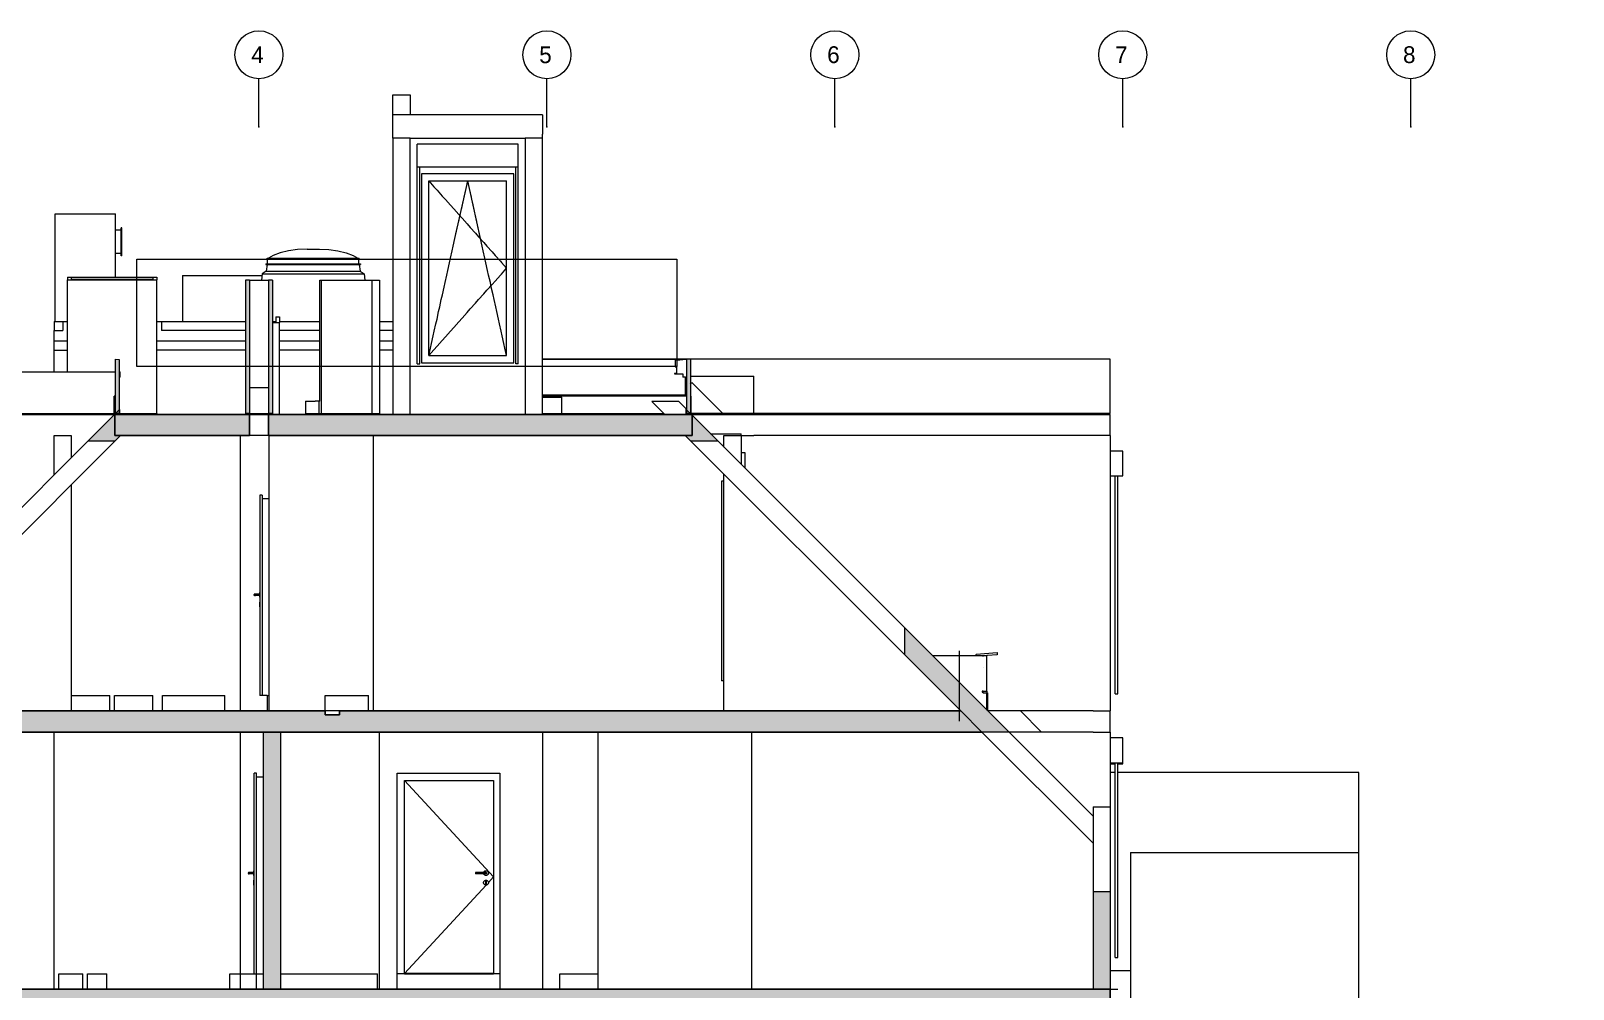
# Model space of a CAD drawing. Header units: metres. Extents: x -4.8 to 35.9, y -7 to 21.5.
# Drawn here: x 3.62 to 19.69, y 11.51 to 21.5 of the extents above; entities that cross this region are included whole.
import ezdxf

# ---------------------------------------------------------------- set-up
doc = ezdxf.new("R2010")
doc.units = ezdxf.units.M
doc.header["$MEASUREMENT"] = 0
doc.set_wipeout_variables(frame=1)
doc.linetypes.add('Raster', pattern=[0.004, 0.002, -0.001, 0, -0.001])
doc.linetypes.add('Wipeout_Contour', pattern=[1, 0, -1])
for name, color, linetype in [('E_Schnitt E RB_1_0', 7, 'Continuous'), ('E_Schnitt E RB_1_000 Achsraster', 7, 'Continuous'), ('E_Schnitt E RB_1_110 Wand Aussen', 7, 'Continuous'), ('E_Schnitt E RB_1_112 Wand Aussen - Schachtwände', 7, 'Continuous'), ('E_Schnitt E RB_1_120 Wand Innen tragend', 7, 'Continuous'), ('E_Schnitt E RB_1_140 Brüstung', 7, 'Continuous'), ('E_Schnitt E RB_1_150 Stütze', 7, 'Continuous'), ('E_Schnitt E RB_1_210 Decke', 7, 'Continuous'), ('E_Schnitt E RB_1_270 Deckendurchbruchsymbol', 7, 'Continuous'), ('E_Schnitt E RB_1_310 Dachkonstruktion massiv', 7, 'Continuous')]:
    doc.layers.add(name, color=color, linetype=linetype)
doc.styles.add('ERSTELLTER_STIL_1', font='')
doc.styles.get('ERSTELLTER_STIL_1').set_extended_font_data('Eurostile')

msp = doc.modelspace()

# ---------------------------------------------------------------- wipeouts: each hides what was drawn before it
at = {"color": 254, "linetype": 'Wipeout_Contour', "lineweight": 0, "ltscale": 109.05175}
msp.add_wipeout([(-4.774, -6.95), (35.888, -6.95), (35.888, 21.5), (-4.774, 21.5)], dxfattribs=at).dxf.layer = 'E_Schnitt E RB_1_0'

# ---------------------------------------------------------------- next in the draw order: hatches: boundary and pattern name
at = {"layer": 'E_Schnitt E RB_1_110 Wand Aussen', "linetype": 'Continuous', "lineweight": 0, "true_color": 0x000000}
msp.add_hatch(color=18, dxfattribs=at).paths.add_polyline_path([(14.69, 11.51), (14.87, 11.51), (14.87, 12.526), (14.69, 12.526)])
at = {"layer": 'E_Schnitt E RB_1_112 Wand Aussen - Schachtwände', "linetype": 'Continuous', "lineweight": 0, "true_color": 0x000000}
for points in [[(5.9, 17.51), (5.9, 18.9), (5.86, 18.9), (5.86, 17.51)], [(6.14, 17.51), (6.14, 18.9), (6.1, 18.9), (6.1, 17.51)]]:
    msp.add_hatch(color=18, dxfattribs=at).paths.add_polyline_path(points)
at = {"layer": 'E_Schnitt E RB_1_120 Wand Innen tragend', "linetype": 'Continuous', "lineweight": 0, "true_color": 0x000000}
msp.add_hatch(color=18, dxfattribs=at).paths.add_polyline_path([(6.045, 14.19), (6.045, 11.51), (6.225, 11.51), (6.225, 14.19)])
at = {"layer": 'E_Schnitt E RB_1_140 Brüstung', "linetype": 'Continuous', "lineweight": 0, "true_color": 0x000000}
for points in [[(4.543, 17.69), (4.543, 17.706), (4.543, 18.074), (4.503, 18.077), (4.503, 17.51), (4.543, 17.51)], [(10.495, 17.51), (10.495, 18.077), (10.455, 18.074), (10.455, 17.706), (10.455, 17.69), (10.455, 17.51)]]:
    msp.add_hatch(color=18, dxfattribs=at).paths.add_polyline_path(points)
at = {"layer": 'E_Schnitt E RB_1_210 Decke', "linetype": 'Continuous', "lineweight": 0, "true_color": 0x000000}
for points in [[(4.5, 17.28), (5.9, 17.28), (5.9, 17.5), (4.5, 17.5)], [(10.513, 17.5), (6.1, 17.5), (6.1, 17.28), (10.513, 17.28)], [(1.468, 14.19), (13.532, 14.19), (13.312, 14.41), (6.84, 14.41), (6.84, 14.37), (6.69, 14.37), (6.69, 14.41), (1.688, 14.41)], [(0.13, 11.51), (0.13, 11.31), (14.87, 11.31), (14.87, 11.51)]]:
    msp.add_hatch(color=18, dxfattribs=at).paths.add_polyline_path(points)
at = {"layer": 'E_Schnitt E RB_1_310 Dachkonstruktion massiv', "linetype": 'Continuous', "lineweight": 0, "true_color": 0x000000}
for points in [[(4.543, 17.51), (4.548, 17.51), (4.548, 17.553), (4.543, 17.548)], [(10.449, 17.556), (10.449, 17.51), (10.454, 17.51), (10.454, 17.551)], [(4.505, 17.51), (4.216, 17.221), (4.499, 17.221), (4.558, 17.28), (4.5, 17.28), (4.5, 17.5), (4.543, 17.5), (4.543, 17.51)], [(10.442, 17.28), (10.501, 17.221), (10.784, 17.221), (10.513, 17.492), (10.513, 17.28)], [(10.455, 17.51), (10.455, 17.5), (10.505, 17.5), (10.495, 17.51)], [(13.532, 14.19), (13.815, 14.19), (12.725, 15.28), (12.725, 14.997)]]:
    msp.add_hatch(color=18, dxfattribs=at).paths.add_polyline_path(points)

# ---------------------------------------------------------------- next in the draw order: linework, layer by layer
at = {"layer": 'E_Schnitt E RB_1_000 Achsraster', "color": 5, "linetype": 'Raster', "lineweight": 0, "ltscale": 1000}
for p, q in [((6, 20.5), (6, 21)), ((9, 20.5), (9, 21)), ((12, 20.5), (12, 21)), ((15, 20.5), (15, 21)), ((18, 20.5), (18, 21))]:
    msp.add_line(p, q, dxfattribs=at)
at = {"layer": 'E_Schnitt E RB_1_000 Achsraster', "color": 7, "linetype": 'Continuous', "lineweight": 13, "ltscale": 1000}
msp.add_line((13.295, 15.038), (13.295, 14.305), dxfattribs=at)
at = {"layer": 'E_Schnitt E RB_1_000 Achsraster', "color": 5, "linetype": 'Continuous', "lineweight": 0, "ltscale": 1000}
for centre in [(6, 21.25), (9, 21.25), (12, 21.25), (15, 21.25), (18, 21.25)]:
    msp.add_circle(centre, 0.25, dxfattribs=at)
at = {"layer": 'E_Schnitt E RB_1_000 Achsraster', "color": 5, "linetype": 'Raster', "lineweight": 0, "ltscale": 1000}
for p in [(6, 20.5), (6, 20.5), (9, 20.5), (9, 20.5), (12, 20.5), (12, 20.5), (15, 20.5), (15, 20.5), (18, 20.5), (18, 20.5)]:
    msp.add_point(p, dxfattribs=at)
at = {"layer": 'E_Schnitt E RB_1_110 Wand Aussen', "color": 7, "linetype": 'Continuous', "lineweight": 18, "ltscale": 1000}
for p, q in [((7.395, 20.626), (7.395, 20.834)), ((7.395, 20.834), (7.575, 20.834)), ((7.575, 20.834), (7.575, 20.626)), ((7.575, 20.38), (7.395, 20.38)), ((7.395, 20.38), (7.395, 17.5)), ((8.955, 20.38), (8.775, 20.38)), ((8.955, 17.5), (8.955, 20.38)), ((3.865, 18.17), (3.865, 18.27)), ((3.865, 18.27), (4.005, 18.27)), ((3.865, 17.944), (3.865, 18.17)), ((3.865, 18.17), (4.005, 18.17)), ((5.86, 18.17), (4.935, 18.17)), ((6.635, 18.17), (6.215, 18.17)), ((7.395, 18.17), (7.255, 18.17)), ((10.495, 17.9), (11.155, 17.9)), ((11.155, 17.51), (11.155, 17.9)), ((10.495, 17.817), (10.511, 17.834)), ((10.511, 17.834), (10.834, 17.51)), ((1.715, 17.5), (4.495, 17.5)), ((4.045, 17.51), (4.045, 17.5)), ((4.895, 17.5), (4.895, 17.5)), ((4.935, 17.51), (4.935, 17.5)), ((10.504, 17.51), (10.5, 17.51)), ((10.834, 17.51), (10.844, 17.5)), ((10.844, 17.5), (11.155, 17.5)), ((11.155, 17.5), (11.155, 17.51)), ((10.845, 17.28), (11.025, 17.28)), ((10.845, 17.16), (10.845, 17.28)), ((11.025, 17.28), (11.155, 17.28)), ((11.025, 17.28), (11.025, 16.98)), ((14.69, 17.28), (11.155, 17.28)), ((14.87, 17.28), (14.69, 17.28)), ((14.87, 17.28), (14.87, 14.41)), ((10.845, 14.41), (10.845, 16.877)), ((13.474, 15.002), (13.69, 15.02)), ((13.476, 14.988), (13.474, 15.002)), ((13.476, 14.987), (13.476, 14.988)), ((13.59, 14.988), (13.585, 14.987)), ((13.692, 14.996), (13.59, 14.988)), ((13.69, 15.02), (13.692, 14.996)), ((13.585, 14.6), (13.59, 14.6)), ((13.59, 14.6), (13.59, 14.42)), ((13.59, 14.42), (13.585, 14.42)), ((13.934, 14.41), (13.595, 14.41)), ((14.69, 14.41), (13.934, 14.41)), ((14.69, 14.41), (14.87, 14.41)), ((14.154, 14.19), (13.815, 14.19)), ((14.69, 14.19), (14.154, 14.19)), ((14.69, 14.19), (14.87, 14.19)), ((14.87, 14.19), (14.87, 13.41)), ((14.69, 13.41), (14.69, 12.526)), ((14.69, 13.41), (14.87, 13.41)), ((14.87, 13.41), (14.87, 12.526)), ((14.69, 12.526), (14.69, 11.51)), ((14.87, 12.526), (14.69, 12.526)), ((14.87, 12.526), (14.87, 11.51))]:
    msp.add_line(p, q, dxfattribs=at)
at = {"layer": 'E_Schnitt E RB_1_110 Wand Aussen', "color": 7, "linetype": 'Continuous', "lineweight": 13, "ltscale": 1000}
for p, q in [((7.575, 17.5), (7.575, 20.38)), ((7.575, 20.38), (8.775, 20.38)), ((7.65, 20.08), (7.65, 20.32)), ((7.655, 20.32), (7.65, 20.32)), ((8.695, 20.32), (7.655, 20.32)), ((8.7, 20.32), (8.695, 20.32)), ((8.7, 20.08), (8.7, 20.32)), ((8.775, 20.38), (8.775, 17.5)), ((7.655, 20.08), (7.65, 20.08)), ((7.65, 18.03), (7.65, 20.08)), ((8.695, 20.08), (7.655, 20.08)), ((7.675, 18.03), (7.675, 20.08)), ((7.695, 20.01), (7.695, 18.04)), ((8.655, 20.01), (7.695, 20.01)), ((7.77, 19.935), (7.823, 19.875)), ((7.77, 18.115), (7.77, 19.935)), ((7.77, 19.935), (8.58, 19.935)), ((8.158, 19.857), (8.175, 19.935)), ((8.192, 19.857), (8.175, 19.935)), ((8.58, 18.115), (8.58, 19.935)), ((8.655, 18.04), (8.655, 20.01)), ((8.675, 18.03), (8.675, 20.08)), ((8.7, 20.08), (8.695, 20.08)), ((8.7, 18.03), (8.7, 20.08)), ((7.823, 19.875), (7.856, 19.838)), ((7.856, 19.838), (7.91, 19.778)), ((7.91, 19.778), (7.943, 19.741)), ((8.042, 19.335), (8.158, 19.857)), ((8.137, 19.765), (8.154, 19.843)), ((8.308, 19.335), (8.192, 19.857)), ((8.213, 19.765), (8.196, 19.843)), ((7.943, 19.741), (7.996, 19.681)), ((7.996, 19.681), (8.029, 19.644)), ((8.029, 19.644), (8.082, 19.584)), ((8.109, 19.638), (8.126, 19.716)), ((8.241, 19.638), (8.224, 19.716)), ((8.052, 19.384), (8.07, 19.462)), ((8.081, 19.511), (8.098, 19.589)), ((8.082, 19.584), (8.116, 19.547)), ((8.116, 19.547), (8.169, 19.487)), ((8.169, 19.487), (8.202, 19.449)), ((8.202, 19.449), (8.255, 19.39)), ((8.269, 19.511), (8.252, 19.589)), ((8.298, 19.384), (8.28, 19.462)), ((8.024, 19.257), (8.042, 19.335)), ((8.255, 19.39), (8.289, 19.352)), ((8.289, 19.352), (8.342, 19.293)), ((8.326, 19.257), (8.308, 19.335)), ((8.342, 19.293), (8.375, 19.255)), ((7.985, 19.081), (7.996, 19.13)), ((7.996, 19.13), (8.013, 19.208)), ((8.013, 19.208), (8.024, 19.257)), ((8.337, 19.208), (8.326, 19.257)), ((8.354, 19.13), (8.337, 19.208)), ((8.365, 19.081), (8.354, 19.13)), ((8.375, 19.255), (8.428, 19.196)), ((8.428, 19.196), (8.461, 19.158)), ((8.461, 19.158), (8.515, 19.098)), ((7.957, 18.954), (7.968, 19.003)), ((7.968, 19.003), (7.985, 19.081)), ((8.382, 19.003), (8.365, 19.081)), ((8.393, 18.954), (8.382, 19.003)), ((8.515, 19.098), (8.527, 19.085)), ((8.515, 18.952), (8.527, 18.965)), ((8.527, 19.085), (8.58, 19.025)), ((8.527, 18.965), (8.58, 19.025)), ((7.911, 18.749), (7.929, 18.828)), ((7.929, 18.828), (7.939, 18.876)), ((7.939, 18.876), (7.957, 18.954)), ((8.375, 18.795), (8.428, 18.854)), ((8.411, 18.876), (8.393, 18.954)), ((8.421, 18.828), (8.411, 18.876)), ((8.439, 18.749), (8.421, 18.828)), ((8.428, 18.854), (8.461, 18.892)), ((8.461, 18.892), (8.515, 18.952)), ((7.883, 18.623), (7.9, 18.701)), ((7.9, 18.701), (7.911, 18.749)), ((8.202, 18.601), (8.255, 18.66)), ((8.255, 18.66), (8.289, 18.698)), ((8.289, 18.698), (8.342, 18.757)), ((8.342, 18.757), (8.375, 18.795)), ((8.45, 18.701), (8.439, 18.749)), ((8.467, 18.623), (8.45, 18.701)), ((7.844, 18.447), (7.855, 18.496)), ((7.855, 18.496), (7.872, 18.574)), ((7.872, 18.574), (7.883, 18.623)), ((8.082, 18.466), (8.116, 18.503)), ((8.116, 18.503), (8.169, 18.563)), ((8.169, 18.563), (8.202, 18.601)), ((8.478, 18.574), (8.467, 18.623)), ((8.495, 18.496), (8.478, 18.574)), ((8.506, 18.447), (8.495, 18.496)), ((7.798, 18.242), (7.816, 18.32)), ((7.816, 18.32), (7.826, 18.369)), ((7.826, 18.369), (7.844, 18.447)), ((7.943, 18.309), (7.996, 18.369)), ((7.996, 18.369), (8.029, 18.406)), ((8.029, 18.406), (8.082, 18.466)), ((8.524, 18.369), (8.506, 18.447)), ((8.534, 18.32), (8.524, 18.369)), ((8.552, 18.242), (8.534, 18.32)), ((7.77, 18.115), (7.787, 18.193)), ((7.77, 18.115), (7.823, 18.175)), ((7.787, 18.193), (7.798, 18.242)), ((7.823, 18.175), (7.856, 18.212)), ((7.856, 18.212), (7.91, 18.272)), ((7.91, 18.272), (7.943, 18.309)), ((8.563, 18.193), (8.552, 18.242)), ((8.58, 18.115), (8.563, 18.193)), ((7.65, 18.03), (7.675, 18.03)), ((7.695, 18.04), (8.175, 18.04)), ((7.77, 18.115), (8.58, 18.115)), ((8.175, 18.04), (8.655, 18.04)), ((8.7, 18.03), (8.675, 18.03)), ((11.065, 17.1), (11.025, 17.1)), ((11.065, 16.94), (11.065, 17.1)), ((15, 17.12), (14.87, 17.12)), ((15, 16.86), (15, 17.12)), ((10.845, 16.805), (10.82, 16.805)), ((10.82, 16.805), (10.82, 14.725)), ((14.87, 16.86), (14.875, 16.86)), ((14.875, 16.86), (14.922, 16.86)), ((14.922, 16.86), (14.948, 16.86)), ((14.922, 14.59), (14.922, 16.86)), ((14.948, 16.86), (14.995, 16.86)), ((14.948, 14.59), (14.948, 16.86)), ((14.995, 16.86), (15, 16.86)), ((10.845, 14.725), (10.82, 14.725)), ((14.922, 14.59), (14.948, 14.59)), ((15, 14.13), (14.87, 14.13)), ((15, 13.87), (15, 14.13)), ((14.87, 13.87), (14.875, 13.87)), ((14.87, 13.86), (14.875, 13.86)), ((14.875, 13.87), (14.922, 13.87)), ((14.875, 13.86), (14.922, 13.86)), ((14.922, 13.87), (14.948, 13.87)), ((14.922, 11.84), (14.922, 13.87)), ((14.948, 13.87), (14.995, 13.87)), ((14.948, 11.84), (14.948, 13.87)), ((14.948, 13.86), (14.995, 13.86)), ((14.995, 13.87), (15, 13.87)), ((14.995, 13.86), (15, 13.86)), ((15, 13.86), (15, 13.87)), ((14.922, 11.84), (14.948, 11.84))]:
    msp.add_line(p, q, dxfattribs=at)
at = {"layer": 'E_Schnitt E RB_1_110 Wand Aussen', "color": 7, "linetype": 'Continuous', "lineweight": 13, "ltscale": 1000, "flags": 128}
msp.add_lwpolyline([(4.727, 19.12), (10.355, 19.12), (10.355, 18), (4.727, 18)], close=True, dxfattribs=at)
at = {"layer": 'E_Schnitt E RB_1_112 Wand Aussen - Schachtwände', "color": 7, "linetype": 'Continuous', "lineweight": 18, "ltscale": 1000}
for p, q in [((3.875, 18.47), (3.875, 19.592)), ((3.875, 19.592), (3.915, 19.592)), ((3.915, 19.592), (4.045, 19.592)), ((4.045, 19.592), (4.215, 19.592)), ((4.215, 19.592), (4.505, 19.592)), ((4.505, 18.933), (4.505, 19.592)), ((6.085, 19.13), (7.045, 19.13)), ((6.085, 19.125), (6.085, 19.13)), ((6.085, 19.12), (6.085, 19.125)), ((6.148, 19.159), (6.099, 19.13)), ((6.222, 19.187), (6.148, 19.159)), ((6.308, 19.208), (6.222, 19.187)), ((6.403, 19.221), (6.308, 19.208)), ((6.501, 19.225), (6.403, 19.221)), ((6.501, 19.225), (6.629, 19.225)), ((6.629, 19.225), (6.727, 19.221)), ((6.727, 19.221), (6.822, 19.208)), ((6.822, 19.208), (6.908, 19.187)), ((6.908, 19.187), (6.982, 19.159)), ((6.982, 19.159), (7.031, 19.13)), ((7.045, 19.125), (7.045, 19.13)), ((7.045, 19.12), (7.045, 19.125)), ((6.085, 19.12), (7.045, 19.12)), ((6.09, 19.07), (6.09, 19.12)), ((7.04, 19.07), (7.04, 19.12)), ((4.005, 18.933), (4.005, 18.904)), ((4.005, 18.933), (4.045, 18.933)), ((4.005, 17.944), (4.005, 18.904)), ((4.005, 18.904), (4.045, 18.904)), ((4.045, 18.933), (4.935, 18.933)), ((4.045, 18.93), (4.045, 18.908)), ((4.045, 18.93), (4.895, 18.93)), ((4.045, 18.908), (4.895, 18.908)), ((4.045, 18.904), (4.935, 18.904)), ((4.895, 18.93), (4.895, 18.908)), ((4.935, 18.933), (4.935, 18.93)), ((4.935, 18.93), (4.935, 18.908)), ((4.935, 18.908), (4.935, 18.904)), ((4.935, 17.51), (4.935, 18.904)), ((5.205, 18.95), (5.205, 18.47)), ((5.205, 18.95), (6.032, 18.95)), ((5.9, 18.9), (6.1, 18.9)), ((6.635, 17.64), (6.635, 18.9)), ((6.635, 18.9), (6.65, 18.9)), ((6.65, 17.51), (6.65, 18.9)), ((6.65, 18.9), (6.69, 18.9)), ((6.69, 18.9), (7.18, 18.9)), ((7.18, 17.51), (7.18, 18.9)), ((7.18, 18.9), (7.255, 18.9)), ((7.255, 18.9), (7.255, 17.51)), ((6.175, 18.52), (6.175, 18.461)), ((6.175, 18.52), (6.215, 18.52)), ((6.215, 18.52), (6.215, 18.461)), ((6.14, 18.461), (6.175, 18.461)), ((6.14, 18.458), (6.215, 18.458)), ((6.215, 18.461), (6.215, 18.458)), ((6.215, 17.5), (6.215, 18.458)), ((6.485, 17.64), (6.485, 17.51)), ((6.485, 17.64), (6.585, 17.64)), ((6.625, 17.64), (6.585, 17.64)), ((6.625, 17.64), (6.625, 17.51)), ((6.635, 17.64), (6.625, 17.64)), ((4.493, 17.51), (4.503, 17.51)), ((4.543, 17.51), (4.935, 17.51)), ((5.885, 17.51), (5.885, 17.5)), ((5.9, 17.51), (6.1, 17.51)), ((6.485, 17.51), (6.625, 17.51)), ((6.625, 17.51), (6.65, 17.51)), ((6.65, 17.51), (6.69, 17.51)), ((6.69, 17.51), (7.18, 17.51)), ((7.18, 17.51), (7.255, 17.51))]:
    msp.add_line(p, q, dxfattribs=at)
at = {"layer": 'E_Schnitt E RB_1_112 Wand Aussen - Schachtwände', "color": 7, "linetype": 'Continuous', "lineweight": 13, "ltscale": 1000}
for p, q in [((6.033, 18.966), (6.028, 18.9)), ((6.075, 18.995), (6.033, 18.966)), ((6.033, 18.966), (7.097, 18.966)), ((6.072, 19.07), (7.058, 19.07)), ((6.072, 19.07), (6.072, 19.065)), ((6.072, 19.065), (7.058, 19.065)), ((6.086, 19.065), (6.075, 18.995)), ((6.075, 18.995), (7.055, 18.995)), ((7.044, 19.065), (7.055, 18.995)), ((7.055, 18.995), (7.097, 18.966)), ((7.058, 19.07), (7.058, 19.065)), ((7.097, 18.966), (7.102, 18.9)), ((5.86, 18.9), (5.86, 17.51)), ((5.9, 18.9), (5.86, 18.9)), ((5.9, 18.9), (5.9, 17.51)), ((6.1, 18.9), (6.1, 17.51)), ((6.14, 18.9), (6.1, 18.9)), ((6.14, 18.9), (6.14, 17.51)), ((5.9, 17.51), (5.86, 17.51)), ((6.14, 17.51), (6.1, 17.51))]:
    msp.add_line(p, q, dxfattribs=at)
at = {"layer": 'E_Schnitt E RB_1_120 Wand Innen tragend', "color": 7, "linetype": 'Continuous', "lineweight": 18, "ltscale": 1000}
for p, q in [((3.865, 17.5), (3.865, 17.51)), ((4.065, 17.5), (4.065, 17.51)), ((4.245, 17.51), (4.245, 17.5)), ((3.865, 17.28), (4.045, 17.28)), ((3.865, 16.87), (3.865, 17.28)), ((4.045, 17.28), (4.045, 17.05)), ((5.805, 17.28), (5.805, 14.41)), ((6.105, 14.41), (6.105, 17.28)), ((7.195, 14.41), (7.195, 17.28)), ((4.045, 16.767), (4.045, 14.41)), ((3.865, 11.51), (3.865, 14.19)), ((5.805, 14.19), (5.805, 11.51)), ((6.045, 14.19), (6.045, 11.51)), ((6.225, 14.19), (6.225, 11.51)), ((7.255, 11.51), (7.255, 14.19)), ((8.955, 14.19), (8.955, 11.51))]:
    msp.add_line(p, q, dxfattribs=at)
at = {"layer": 'E_Schnitt E RB_1_120 Wand Innen tragend', "color": 7, "linetype": 'Continuous', "lineweight": 13, "ltscale": 1000}
for p, q in [((6.01, 16.66), (6.01, 14.57)), ((6.035, 16.66), (6.01, 16.66)), ((6.035, 16.66), (6.035, 14.57)), ((6.075, 16.62), (6.035, 16.62)), ((6.105, 16.62), (6.075, 16.62)), ((5.949, 15.623), (5.948, 15.622)), ((5.948, 15.622), (5.948, 15.621)), ((5.948, 15.621), (5.948, 15.62)), ((5.948, 15.62), (5.948, 15.619)), ((5.948, 15.619), (5.948, 15.618)), ((5.948, 15.618), (5.949, 15.616)), ((5.95, 15.624), (5.949, 15.623)), ((5.949, 15.616), (5.95, 15.616)), ((5.951, 15.625), (5.95, 15.624)), ((5.95, 15.616), (5.951, 15.615)), ((5.953, 15.627), (5.951, 15.626)), ((5.951, 15.626), (5.951, 15.625)), ((5.952, 15.622), (5.951, 15.621)), ((5.951, 15.621), (5.951, 15.62)), ((5.951, 15.62), (5.951, 15.619)), ((5.951, 15.619), (5.952, 15.618)), ((5.951, 15.615), (5.951, 15.614)), ((5.951, 15.614), (5.953, 15.613)), ((5.953, 15.624), (5.952, 15.623)), ((5.952, 15.623), (5.952, 15.622)), ((5.952, 15.618), (5.952, 15.616)), ((5.952, 15.616), (5.953, 15.616)), ((5.954, 15.627), (5.953, 15.627)), ((5.954, 15.625), (5.953, 15.624)), ((5.953, 15.616), (5.954, 15.615)), ((5.953, 15.613), (5.954, 15.613)), ((5.955, 15.627), (5.954, 15.627)), ((5.954, 15.626), (5.954, 15.625)), ((5.954, 15.615), (5.954, 15.614)), ((5.954, 15.613), (5.955, 15.613)), ((5.958, 15.627), (5.955, 15.627)), ((5.958, 15.613), (5.955, 15.613)), ((5.964, 15.627), (5.958, 15.627)), ((5.964, 15.613), (5.958, 15.613)), ((5.962, 15.624), (5.961, 15.623)), ((5.961, 15.623), (5.961, 15.622)), ((5.961, 15.622), (5.961, 15.621)), ((5.961, 15.621), (5.961, 15.62)), ((5.961, 15.62), (5.961, 15.619)), ((5.961, 15.619), (5.961, 15.618)), ((5.961, 15.618), (5.961, 15.616)), ((5.961, 15.616), (5.962, 15.616)), ((5.963, 15.626), (5.962, 15.625)), ((5.962, 15.625), (5.962, 15.624)), ((5.962, 15.616), (5.962, 15.615)), ((5.962, 15.615), (5.963, 15.614)), ((5.974, 15.627), (5.964, 15.627)), ((5.974, 15.613), (5.964, 15.613)), ((6.005, 15.627), (5.974, 15.627)), ((6.005, 15.613), (5.974, 15.613)), ((6.005, 15.645), (6.005, 15.645)), ((6.005, 15.645), (6.005, 15.643)), ((6.01, 15.645), (6.005, 15.645)), ((6.005, 15.643), (6.005, 15.642)), ((6.005, 15.642), (6.005, 15.639)), ((6.005, 15.639), (6.005, 15.636)), ((6.005, 15.636), (6.005, 15.633)), ((6.005, 15.633), (6.005, 15.629)), ((6.005, 15.629), (6.005, 15.624)), ((6.005, 15.624), (6.005, 15.62)), ((6.005, 15.62), (6.005, 15.616)), ((6.005, 15.616), (6.005, 15.611)), ((6.005, 15.611), (6.005, 15.608)), ((6.005, 15.608), (6.005, 15.604)), ((6.005, 15.604), (6.005, 15.601)), ((6.005, 15.601), (6.005, 15.598)), ((6.005, 15.598), (6.005, 15.597)), ((6.005, 15.597), (6.005, 15.595)), ((6.005, 15.595), (6.005, 15.595)), ((6.01, 15.595), (6.005, 15.595)), ((6.005, 15.545), (6.005, 15.545)), ((6.005, 15.545), (6.005, 15.543)), ((6.005, 15.543), (6.005, 15.542)), ((6.005, 15.542), (6.005, 15.539)), ((6.005, 15.539), (6.005, 15.536)), ((6.005, 15.536), (6.005, 15.533)), ((6.005, 15.533), (6.005, 15.529)), ((6.005, 15.529), (6.005, 15.524)), ((6.005, 15.524), (6.005, 15.52)), ((6.005, 15.52), (6.005, 15.516)), ((6.005, 15.516), (6.005, 15.511)), ((6.005, 15.511), (6.005, 15.507)), ((6.005, 15.507), (6.005, 15.504)), ((6.005, 15.504), (6.005, 15.501)), ((6.005, 15.501), (6.005, 15.498)), ((6.005, 15.498), (6.005, 15.497)), ((6.005, 15.497), (6.005, 15.495)), ((6.005, 15.495), (6.005, 15.495)), ((6.035, 14.57), (6.01, 14.57)), ((6.075, 14.57), (6.035, 14.57)), ((6.085, 14.57), (6.075, 14.57)), ((6.085, 14.57), (6.105, 14.57)), ((6.085, 14.57), (6.085, 14.41)), ((5.95, 11.67), (5.95, 13.76)), ((5.975, 13.76), (5.95, 13.76)), ((5.975, 11.67), (5.975, 13.76)), ((6.015, 13.72), (5.975, 13.72)), ((6.045, 13.72), (6.015, 13.72)), ((7.44, 11.67), (7.44, 13.76)), ((7.44, 13.76), (8.51, 13.76)), ((7.515, 11.675), (7.515, 13.685)), ((7.515, 13.685), (8.445, 13.685)), ((7.515, 13.685), (8.445, 12.68)), ((8.445, 13.685), (8.445, 11.675)), ((8.51, 13.76), (8.51, 11.67)), ((5.889, 12.723), (5.888, 12.722)), ((5.888, 12.722), (5.888, 12.721)), ((5.888, 12.721), (5.888, 12.72)), ((5.888, 12.72), (5.888, 12.719)), ((5.888, 12.719), (5.888, 12.718)), ((5.888, 12.718), (5.889, 12.717)), ((5.89, 12.724), (5.889, 12.723)), ((5.889, 12.717), (5.89, 12.716)), ((5.891, 12.725), (5.89, 12.724)), ((5.89, 12.716), (5.891, 12.715)), ((5.892, 12.726), (5.891, 12.725)), ((5.891, 12.715), (5.892, 12.714)), ((5.893, 12.727), (5.892, 12.726)), ((5.892, 12.714), (5.893, 12.713)), ((5.894, 12.727), (5.893, 12.727)), ((5.893, 12.713), (5.894, 12.713)), ((5.895, 12.727), (5.894, 12.727)), ((5.894, 12.713), (5.895, 12.713)), ((5.896, 12.727), (5.895, 12.727)), ((5.898, 12.727), (5.895, 12.727)), ((5.895, 12.713), (5.896, 12.713)), ((5.898, 12.713), (5.895, 12.713)), ((5.897, 12.727), (5.896, 12.727)), ((5.896, 12.713), (5.897, 12.713)), ((5.899, 12.726), (5.897, 12.727)), ((5.897, 12.713), (5.899, 12.714)), ((5.905, 12.727), (5.898, 12.727)), ((5.905, 12.713), (5.898, 12.713)), ((5.9, 12.725), (5.899, 12.726)), ((5.899, 12.714), (5.9, 12.715)), ((5.9, 12.724), (5.9, 12.725)), ((5.901, 12.723), (5.9, 12.724)), ((5.9, 12.716), (5.901, 12.717)), ((5.9, 12.715), (5.9, 12.716)), ((5.902, 12.725), (5.901, 12.726)), ((5.902, 12.722), (5.901, 12.723)), ((5.901, 12.717), (5.902, 12.718)), ((5.901, 12.714), (5.902, 12.715)), ((5.902, 12.724), (5.902, 12.725)), ((5.903, 12.723), (5.902, 12.724)), ((5.902, 12.721), (5.902, 12.722)), ((5.902, 12.72), (5.902, 12.721)), ((5.902, 12.719), (5.902, 12.72)), ((5.902, 12.718), (5.902, 12.719)), ((5.902, 12.716), (5.903, 12.717)), ((5.902, 12.715), (5.902, 12.716)), ((5.903, 12.722), (5.903, 12.723)), ((5.904, 12.721), (5.903, 12.722)), ((5.903, 12.718), (5.904, 12.719)), ((5.903, 12.717), (5.903, 12.718)), ((5.904, 12.72), (5.904, 12.721)), ((5.904, 12.719), (5.904, 12.72)), ((5.914, 12.727), (5.905, 12.727)), ((5.914, 12.713), (5.905, 12.713)), ((5.907, 12.725), (5.906, 12.726)), ((5.906, 12.714), (5.907, 12.715)), ((5.907, 12.724), (5.907, 12.725)), ((5.908, 12.723), (5.907, 12.724)), ((5.907, 12.716), (5.908, 12.717)), ((5.907, 12.715), (5.907, 12.716)), ((5.908, 12.722), (5.908, 12.723)), ((5.908, 12.721), (5.908, 12.722)), ((5.908, 12.72), (5.908, 12.721)), ((5.908, 12.719), (5.908, 12.72)), ((5.908, 12.718), (5.908, 12.719)), ((5.908, 12.717), (5.908, 12.718)), ((5.945, 12.727), (5.914, 12.727)), ((5.945, 12.713), (5.914, 12.713)), ((5.945, 12.743), (5.945, 12.745)), ((5.945, 12.745), (5.945, 12.745)), ((5.95, 12.745), (5.945, 12.745)), ((5.945, 12.742), (5.945, 12.743)), ((5.945, 12.739), (5.945, 12.742)), ((5.945, 12.736), (5.945, 12.739)), ((5.945, 12.733), (5.945, 12.736)), ((5.945, 12.729), (5.945, 12.733)), ((5.945, 12.724), (5.945, 12.729)), ((5.945, 12.72), (5.945, 12.724)), ((5.945, 12.716), (5.945, 12.72)), ((5.945, 12.711), (5.945, 12.716)), ((5.945, 12.707), (5.945, 12.711)), ((5.945, 12.704), (5.945, 12.707)), ((5.945, 12.701), (5.945, 12.704)), ((5.945, 12.698), (5.945, 12.701)), ((5.945, 12.697), (5.945, 12.698)), ((5.945, 12.695), (5.945, 12.697)), ((5.945, 12.695), (5.945, 12.695)), ((5.95, 12.695), (5.945, 12.695)), ((8.255, 12.727), (8.255, 12.727)), ((8.255, 12.727), (8.255, 12.727)), ((8.255, 12.727), (8.255, 12.726)), ((8.346, 12.727), (8.255, 12.727)), ((8.255, 12.726), (8.255, 12.725)), ((8.255, 12.725), (8.255, 12.724)), ((8.255, 12.724), (8.255, 12.723)), ((8.255, 12.723), (8.255, 12.722)), ((8.255, 12.722), (8.255, 12.721)), ((8.255, 12.721), (8.255, 12.72)), ((8.255, 12.72), (8.255, 12.719)), ((8.255, 12.719), (8.255, 12.718)), ((8.255, 12.718), (8.255, 12.717)), ((8.255, 12.717), (8.255, 12.716)), ((8.255, 12.716), (8.255, 12.715)), ((8.255, 12.715), (8.255, 12.714)), ((8.255, 12.714), (8.255, 12.713)), ((8.255, 12.713), (8.255, 12.713)), ((8.255, 12.713), (8.255, 12.713)), ((8.346, 12.713), (8.255, 12.713)), ((8.341, 12.727), (8.342, 12.729)), ((8.342, 12.711), (8.341, 12.713)), ((8.342, 12.729), (8.343, 12.733)), ((8.343, 12.707), (8.342, 12.711)), ((8.343, 12.733), (8.346, 12.736)), ((8.346, 12.704), (8.343, 12.707)), ((8.346, 12.736), (8.349, 12.739)), ((8.356, 12.727), (8.346, 12.727)), ((8.356, 12.713), (8.346, 12.713)), ((8.349, 12.701), (8.346, 12.704)), ((8.349, 12.739), (8.353, 12.742)), ((8.353, 12.698), (8.349, 12.701)), ((8.353, 12.742), (8.356, 12.743)), ((8.356, 12.697), (8.353, 12.698)), ((8.356, 12.743), (8.361, 12.745)), ((8.362, 12.727), (8.356, 12.727)), ((8.362, 12.713), (8.356, 12.713)), ((8.361, 12.695), (8.356, 12.697)), ((8.357, 12.726), (8.358, 12.725)), ((8.358, 12.715), (8.357, 12.714)), ((8.358, 12.725), (8.358, 12.724)), ((8.358, 12.724), (8.359, 12.723)), ((8.359, 12.717), (8.358, 12.716)), ((8.358, 12.716), (8.358, 12.715)), ((8.359, 12.723), (8.359, 12.722)), ((8.359, 12.722), (8.359, 12.721)), ((8.359, 12.721), (8.359, 12.72)), ((8.359, 12.72), (8.359, 12.719)), ((8.359, 12.719), (8.359, 12.718)), ((8.359, 12.718), (8.359, 12.717)), ((8.361, 12.745), (8.365, 12.745)), ((8.365, 12.695), (8.361, 12.695)), ((8.365, 12.727), (8.362, 12.727)), ((8.365, 12.713), (8.362, 12.713)), ((8.365, 12.745), (8.369, 12.745)), ((8.365, 12.727), (8.366, 12.727)), ((8.366, 12.713), (8.365, 12.713)), ((8.369, 12.695), (8.365, 12.695)), ((8.366, 12.727), (8.367, 12.727)), ((8.366, 12.726), (8.366, 12.725)), ((8.366, 12.725), (8.367, 12.724)), ((8.367, 12.716), (8.366, 12.715)), ((8.366, 12.715), (8.366, 12.714)), ((8.367, 12.713), (8.366, 12.713)), ((8.367, 12.727), (8.369, 12.726)), ((8.367, 12.724), (8.368, 12.723)), ((8.368, 12.717), (8.367, 12.716)), ((8.369, 12.714), (8.367, 12.713)), ((8.368, 12.723), (8.368, 12.722)), ((8.368, 12.722), (8.369, 12.721)), ((8.369, 12.719), (8.368, 12.718)), ((8.368, 12.718), (8.368, 12.717)), ((8.369, 12.745), (8.374, 12.743)), ((8.369, 12.726), (8.369, 12.725)), ((8.369, 12.725), (8.37, 12.724)), ((8.369, 12.721), (8.369, 12.72)), ((8.369, 12.72), (8.369, 12.719)), ((8.37, 12.716), (8.369, 12.715)), ((8.369, 12.715), (8.369, 12.714)), ((8.374, 12.697), (8.369, 12.695)), ((8.37, 12.724), (8.371, 12.723)), ((8.371, 12.717), (8.37, 12.716)), ((8.371, 12.723), (8.372, 12.722)), ((8.372, 12.718), (8.371, 12.717)), ((8.372, 12.722), (8.372, 12.721)), ((8.372, 12.721), (8.372, 12.72)), ((8.372, 12.72), (8.372, 12.719)), ((8.372, 12.719), (8.372, 12.718)), ((8.374, 12.743), (8.378, 12.742)), ((8.378, 12.698), (8.374, 12.697)), ((8.378, 12.742), (8.381, 12.739)), ((8.381, 12.701), (8.378, 12.698)), ((8.381, 12.739), (8.384, 12.736)), ((8.384, 12.704), (8.381, 12.701)), ((8.384, 12.736), (8.387, 12.733)), ((8.387, 12.707), (8.384, 12.704)), ((8.387, 12.733), (8.388, 12.729)), ((8.388, 12.711), (8.387, 12.707)), ((8.388, 12.729), (8.39, 12.724)), ((8.39, 12.716), (8.388, 12.711)), ((8.39, 12.724), (8.39, 12.72)), ((8.39, 12.72), (8.39, 12.716)), ((5.945, 12.643), (5.945, 12.645)), ((5.945, 12.645), (5.945, 12.645)), ((5.945, 12.642), (5.945, 12.643)), ((5.945, 12.639), (5.945, 12.642)), ((5.945, 12.636), (5.945, 12.639)), ((5.945, 12.632), (5.945, 12.636)), ((5.945, 12.629), (5.945, 12.632)), ((5.945, 12.624), (5.945, 12.629)), ((5.945, 12.62), (5.945, 12.624)), ((5.945, 12.616), (5.945, 12.62)), ((5.945, 12.611), (5.945, 12.616)), ((5.945, 12.607), (5.945, 12.611)), ((5.945, 12.604), (5.945, 12.607)), ((5.945, 12.601), (5.945, 12.604)), ((5.945, 12.598), (5.945, 12.601)), ((5.945, 12.597), (5.945, 12.598)), ((5.945, 12.595), (5.945, 12.597)), ((5.945, 12.595), (5.945, 12.595)), ((7.515, 11.675), (8.366, 12.595)), ((8.34, 12.624), (8.342, 12.629)), ((8.34, 12.62), (8.34, 12.624)), ((8.34, 12.616), (8.34, 12.62)), ((8.342, 12.611), (8.34, 12.616)), ((8.342, 12.629), (8.343, 12.632)), ((8.343, 12.607), (8.342, 12.611)), ((8.343, 12.632), (8.346, 12.636)), ((8.346, 12.604), (8.343, 12.607)), ((8.346, 12.636), (8.349, 12.639)), ((8.349, 12.601), (8.346, 12.604)), ((8.349, 12.639), (8.353, 12.642)), ((8.353, 12.598), (8.349, 12.601)), ((8.353, 12.642), (8.356, 12.643)), ((8.356, 12.597), (8.353, 12.598)), ((8.356, 12.643), (8.361, 12.645)), ((8.361, 12.595), (8.356, 12.597)), ((8.371, 12.633), (8.359, 12.633)), ((8.359, 12.633), (8.359, 12.607)), ((8.359, 12.607), (8.371, 12.607)), ((8.361, 12.645), (8.365, 12.645)), ((8.365, 12.595), (8.361, 12.595)), ((8.365, 12.645), (8.369, 12.645)), ((8.369, 12.595), (8.365, 12.595)), ((8.369, 12.645), (8.374, 12.643)), ((8.374, 12.597), (8.369, 12.595)), ((8.371, 12.607), (8.371, 12.633)), ((8.374, 12.643), (8.378, 12.642)), ((8.378, 12.598), (8.374, 12.597)), ((8.378, 12.642), (8.381, 12.639)), ((8.381, 12.601), (8.378, 12.598)), ((8.381, 12.639), (8.384, 12.636)), ((8.384, 12.604), (8.381, 12.601)), ((8.384, 12.636), (8.387, 12.632)), ((8.387, 12.607), (8.384, 12.604)), ((8.387, 12.632), (8.388, 12.629)), ((8.388, 12.611), (8.387, 12.607)), ((8.388, 12.629), (8.39, 12.624)), ((8.39, 12.616), (8.388, 12.611)), ((8.39, 12.621), (8.445, 12.68)), ((8.39, 12.624), (8.39, 12.62)), ((8.39, 12.62), (8.39, 12.616)), ((5.975, 11.51), (5.975, 11.67)), ((7.44, 11.51), (7.44, 11.67)), ((7.48, 11.67), (7.44, 11.67)), ((7.515, 11.67), (7.48, 11.67)), ((8.445, 11.675), (7.515, 11.675)), ((7.515, 11.675), (7.515, 11.67)), ((7.515, 11.67), (8.445, 11.67)), ((7.53, 11.675), (7.53, 11.67)), ((8.43, 11.67), (8.43, 11.675)), ((8.445, 11.67), (8.445, 11.675)), ((8.47, 11.67), (8.445, 11.67)), ((8.51, 11.67), (8.47, 11.67)), ((8.51, 11.67), (8.51, 11.51))]:
    msp.add_line(p, q, dxfattribs=at)
at = {"layer": 'E_Schnitt E RB_1_140 Brüstung', "color": 7, "linetype": 'Continuous', "lineweight": 13, "ltscale": 1000}
for p, q in [((4.503, 18.077), (4.543, 18.074)), ((10.495, 18.077), (10.455, 18.074)), ((4.543, 17.69), (4.543, 17.548)), ((10.455, 17.69), (10.455, 17.55)), ((4.543, 17.51), (4.503, 17.51)), ((10.495, 17.51), (10.455, 17.51))]:
    msp.add_line(p, q, dxfattribs=at)
at = {"layer": 'E_Schnitt E RB_1_140 Brüstung', "color": 7, "linetype": 'Continuous', "lineweight": 18, "ltscale": 1000}
for p, q in [((10.495, 18.077), (8.955, 18.077)), ((10.455, 18.074), (8.955, 18.074)), ((10.342, 18.068), (10.336, 18.068)), ((10.336, 18.068), (10.336, 17.997)), ((10.345, 18.068), (10.342, 18.068)), ((10.351, 18.068), (10.345, 18.068)), ((10.375, 18.068), (10.351, 18.068)), ((10.379, 18.068), (10.375, 18.068)), ((10.386, 18.068), (10.379, 18.068)), ((10.415, 18.07), (10.386, 18.068)), ((10.445, 18.073), (10.415, 18.07)), ((10.455, 18.074), (10.445, 18.073)), ((14.87, 18.077), (10.495, 18.077)), ((14.87, 18.074), (14.87, 18.077)), ((14.87, 18.073), (14.87, 18.074)), ((14.87, 18.07), (14.87, 18.073)), ((14.87, 18.068), (14.87, 18.07)), ((14.87, 18.036), (14.87, 18.068)), ((14.87, 18.034), (14.87, 18.036)), ((14.87, 17.705), (14.87, 18.034)), ((1.663, 17.944), (4.503, 17.944)), ((4.543, 17.944), (4.553, 17.944)), ((4.553, 17.89), (4.543, 17.89)), ((4.553, 17.94), (4.553, 17.944)), ((4.553, 17.937), (4.553, 17.94)), ((4.553, 17.94), (4.553, 17.94)), ((4.553, 17.936), (4.553, 17.937)), ((4.553, 17.935), (4.553, 17.936)), ((4.553, 17.928), (4.553, 17.935)), ((4.553, 17.923), (4.553, 17.928)), ((4.553, 17.913), (4.553, 17.923)), ((4.553, 17.908), (4.553, 17.913)), ((4.553, 17.905), (4.553, 17.908)), ((4.553, 17.89), (4.553, 17.905)), ((10.333, 17.928), (10.328, 17.928)), ((10.328, 17.928), (10.328, 17.923)), ((10.328, 17.923), (10.415, 17.923)), ((10.355, 17.928), (10.333, 17.928)), ((10.336, 17.997), (10.342, 17.997)), ((10.345, 17.997), (10.342, 17.997)), ((10.351, 17.997), (10.345, 17.997)), ((10.351, 17.997), (10.355, 17.997)), ((10.355, 17.965), (10.355, 17.997)), ((10.355, 17.955), (10.355, 17.965)), ((10.355, 17.955), (10.355, 17.955)), ((10.355, 17.95), (10.355, 17.955)), ((10.355, 17.936), (10.355, 17.95)), ((10.355, 17.928), (10.355, 17.936)), ((10.415, 17.923), (10.415, 17.89)), ((10.445, 17.89), (10.415, 17.89)), ((10.445, 17.89), (10.455, 17.89)), ((10.445, 17.705), (10.445, 17.89)), ((4.493, 17.51), (4.493, 17.69)), ((4.498, 17.69), (4.493, 17.69)), ((4.503, 17.69), (4.498, 17.69)), ((8.955, 17.705), (10.445, 17.705)), ((10.455, 17.69), (8.955, 17.69)), ((10.445, 17.705), (10.455, 17.705)), ((10.495, 17.69), (10.5, 17.69)), ((10.504, 17.69), (10.5, 17.69)), ((10.504, 17.51), (10.504, 17.69)), ((14.87, 17.69), (14.87, 17.705)), ((14.87, 17.51), (14.87, 17.69)), ((1.715, 17.51), (4.493, 17.51)), ((8.955, 17.51), (10.217, 17.51)), ((10.834, 17.51), (10.504, 17.51)), ((11.155, 17.51), (10.834, 17.51)), ((14.87, 17.51), (11.155, 17.51)), ((13.018, 14.987), (13.585, 14.987)), ((13.545, 14.983), (13.545, 14.984)), ((13.545, 14.98), (13.545, 14.983)), ((13.545, 14.978), (13.545, 14.98)), ((13.585, 14.984), (13.585, 14.987)), ((13.585, 14.983), (13.585, 14.984)), ((13.585, 14.98), (13.585, 14.983)), ((13.585, 14.978), (13.585, 14.98)), ((13.585, 14.946), (13.585, 14.978)), ((13.585, 14.924), (13.585, 14.946)), ((13.545, 14.865), (13.545, 14.865)), ((13.585, 14.907), (13.585, 14.924)), ((13.585, 14.875), (13.585, 14.907)), ((13.585, 14.865), (13.585, 14.875)), ((13.585, 14.865), (13.585, 14.865)), ((13.585, 14.86), (13.585, 14.865)), ((13.585, 14.846), (13.585, 14.86)), ((13.585, 14.838), (13.585, 14.846)), ((13.585, 14.833), (13.585, 14.838)), ((13.585, 14.823), (13.585, 14.833)), ((13.585, 14.8), (13.585, 14.823)), ((13.585, 14.616), (13.585, 14.8)), ((13.545, 14.6), (13.535, 14.615)), ((13.545, 14.615), (13.535, 14.615)), ((13.545, 14.615), (13.545, 14.616)), ((13.545, 14.6), (13.545, 14.615)), ((13.545, 14.615), (13.585, 14.615)), ((13.545, 14.6), (13.585, 14.6)), ((13.545, 14.6), (13.585, 14.6)), ((13.585, 14.615), (13.585, 14.616)), ((13.585, 14.615), (13.585, 14.6)), ((13.585, 14.42), (13.585, 14.6)), ((14.922, 13.77), (14.87, 13.77)), ((17.46, 13.77), (14.948, 13.77)), ((17.46, 12.936), (17.46, 13.77)), ((15.08, 12.936), (17.46, 12.936)), ((15.08, 12.936), (15.08, 11.31)), ((17.46, 11.31), (17.46, 12.936)), ((15.08, 11.7), (14.87, 11.7))]:
    msp.add_line(p, q, dxfattribs=at)
at = {"layer": 'E_Schnitt E RB_1_140 Brüstung', "color": 7, "linetype": 'Continuous', "lineweight": 13, "ltscale": 1000, "flags": 128}
for points in [[(4.503, 18.077), (4.503, 17.69), (4.503, 17.51)], [(4.543, 18.074), (4.543, 17.965), (4.543, 17.913), (4.543, 17.89), (4.543, 17.705), (4.543, 17.69)], [(10.455, 18.074), (10.455, 17.965), (10.455, 17.913), (10.455, 17.89), (10.455, 17.705), (10.455, 17.69)], [(10.495, 18.077), (10.495, 17.69), (10.495, 17.51)]]:
    msp.add_lwpolyline(points, dxfattribs=at)
at = {"layer": 'E_Schnitt E RB_1_150 Stütze', "color": 7, "linetype": 'Continuous', "lineweight": 13, "ltscale": 1000}
for p, q in [((9.535, 11.67), (9.535, 14.19)), ((11.135, 11.51), (11.135, 14.19))]:
    msp.add_line(p, q, dxfattribs=at)
at = {"layer": 'E_Schnitt E RB_1_210 Decke', "color": 7, "linetype": 'Continuous', "lineweight": 18, "ltscale": 1000}
for p, q in [((7.395, 20.422), (7.395, 20.626)), ((8.955, 20.626), (7.395, 20.626)), ((8.955, 20.626), (8.955, 20.422))]:
    msp.add_line(p, q, dxfattribs=at)
at = {"layer": 'E_Schnitt E RB_1_210 Decke', "color": 7, "linetype": 'Continuous', "lineweight": 13, "ltscale": 1000}
for p, q in [((7.395, 20.38), (7.395, 20.422)), ((8.955, 20.38), (8.955, 20.422)), ((3.865, 18.47), (3.865, 18.375)), ((3.865, 18.47), (3.955, 18.47)), ((3.865, 18.375), (3.955, 18.375)), ((3.865, 18.27), (3.865, 18.375)), ((3.955, 18.47), (3.955, 18.375)), ((3.955, 18.47), (4.005, 18.47)), ((4.935, 18.47), (4.985, 18.47)), ((4.985, 18.47), (4.985, 18.375)), ((4.985, 18.47), (5.86, 18.47)), ((5.86, 18.375), (4.985, 18.375)), ((6.14, 18.47), (6.175, 18.47)), ((6.215, 18.47), (6.635, 18.47)), ((6.635, 18.375), (6.215, 18.375)), ((7.255, 18.47), (7.395, 18.47)), ((7.395, 18.375), (7.255, 18.375)), ((4.935, 18.27), (5.86, 18.27)), ((6.215, 18.27), (6.635, 18.27)), ((7.255, 18.27), (7.395, 18.27)), ((5.9, 17.5), (6.1, 17.5)), ((7.395, 17.5), (6.215, 17.5)), ((10.513, 17.5), (10.844, 17.5)), ((11.155, 17.5), (14.87, 17.5)), ((14.87, 17.28), (14.87, 17.5)), ((13.934, 14.41), (14.154, 14.19)), ((14.87, 14.19), (14.87, 14.41))]:
    msp.add_line(p, q, dxfattribs=at)
at = {"layer": 'E_Schnitt E RB_1_210 Decke', "color": 7, "linetype": 'Continuous', "lineweight": 25, "ltscale": 1000}
for p, q in [((4.5, 17.5), (4.5, 17.28)), ((4.543, 17.5), (4.5, 17.5)), ((5.9, 17.5), (4.543, 17.5)), ((5.9, 17.5), (5.9, 17.28)), ((6.1, 17.5), (6.1, 17.28)), ((10.455, 17.5), (6.1, 17.5)), ((10.505, 17.5), (10.455, 17.5)), ((10.513, 17.5), (10.505, 17.5)), ((10.513, 17.5), (10.513, 17.492)), ((10.513, 17.492), (10.513, 17.28)), ((4.558, 17.28), (4.5, 17.28)), ((5.9, 17.28), (4.558, 17.28)), ((10.442, 17.28), (6.1, 17.28)), ((10.513, 17.28), (10.442, 17.28)), ((6.69, 14.41), (1.688, 14.41)), ((6.69, 14.41), (6.69, 14.37)), ((6.84, 14.37), (6.69, 14.37)), ((6.84, 14.41), (6.84, 14.37)), ((13.312, 14.41), (6.84, 14.41)), ((13.312, 14.41), (13.532, 14.19)), ((6.045, 14.19), (1.468, 14.19)), ((6.225, 14.19), (6.045, 14.19)), ((13.532, 14.19), (6.225, 14.19)), ((6.045, 11.51), (0.31, 11.51)), ((6.225, 11.51), (6.045, 11.51)), ((14.69, 11.51), (6.225, 11.51)), ((14.87, 11.51), (14.69, 11.51)), ((14.87, 11.51), (14.87, 11.31))]:
    msp.add_line(p, q, dxfattribs=at)
at = {"layer": 'E_Schnitt E RB_1_210 Decke', "color": 255, "linetype": 'Continuous', "lineweight": 13, "ltscale": 1000}
msp.add_line((14.87, 11.51), (14.95, 11.51), dxfattribs=at)
at = {"layer": 'E_Schnitt E RB_1_270 Deckendurchbruchsymbol', "color": 7, "linetype": 'Continuous', "lineweight": 13, "ltscale": 1000}
for p, q in [((4.565, 19.154), (4.565, 19.446)), ((4.57, 19.446), (4.565, 19.446)), ((4.57, 19.154), (4.57, 19.446)), ((4.565, 19.421), (4.505, 19.421)), ((4.565, 19.179), (4.505, 19.179)), ((4.57, 19.154), (4.565, 19.154)), ((6.1, 17.78), (5.9, 17.78)), ((8.955, 17.68), (9.155, 17.68)), ((9.155, 17.5), (9.155, 17.68)), ((4.045, 17.5), (4.045, 17.51)), ((4.445, 17.5), (4.445, 17.51)), ((4.495, 17.5), (4.495, 17.51)), ((4.895, 17.5), (4.895, 17.51)), ((5.9, 17.5), (5.9, 17.51)), ((6.1, 17.5), (6.1, 17.51)), ((6.675, 17.5), (6.675, 17.51)), ((6.69, 17.5), (6.69, 17.51)), ((7.075, 17.5), (7.075, 17.51)), ((7.14, 17.5), (7.14, 17.51)), ((6.1, 17.28), (5.9, 17.28)), ((4.045, 14.57), (4.445, 14.57)), ((4.445, 14.41), (4.445, 14.57)), ((4.495, 14.57), (4.895, 14.57)), ((4.495, 14.41), (4.495, 14.57)), ((4.895, 14.41), (4.895, 14.57)), ((4.995, 14.57), (5.645, 14.57)), ((4.995, 14.41), (4.995, 14.57)), ((5.645, 14.41), (5.645, 14.57)), ((6.69, 14.57), (7.14, 14.57)), ((6.69, 14.41), (6.69, 14.57)), ((7.14, 14.41), (7.14, 14.57)), ((3.915, 11.67), (4.165, 11.67)), ((3.915, 11.51), (3.915, 11.67)), ((4.165, 11.51), (4.165, 11.67)), ((4.215, 11.67), (4.415, 11.67)), ((4.215, 11.51), (4.215, 11.67)), ((4.415, 11.51), (4.415, 11.67)), ((5.695, 11.67), (6.045, 11.67)), ((5.695, 11.51), (5.695, 11.67)), ((6.225, 11.67), (7.235, 11.67)), ((7.235, 11.51), (7.235, 11.67)), ((9.135, 11.67), (9.535, 11.67)), ((9.135, 11.51), (9.135, 11.67)), ((9.535, 11.51), (9.535, 11.67))]:
    msp.add_line(p, q, dxfattribs=at)
at = {"layer": 'E_Schnitt E RB_1_270 Deckendurchbruchsymbol', "color": 1, "linetype": 'Continuous', "lineweight": 0, "ltscale": 1000}
msp.add_line((6.84, 14.41), (6.69, 14.41), dxfattribs=at)
at = {"layer": 'E_Schnitt E RB_1_310 Dachkonstruktion massiv', "color": 7, "linetype": 'Continuous', "lineweight": 18, "ltscale": 1000}
for p, q in [((4.543, 17.548), (4.216, 17.221)), ((4.548, 17.553), (4.543, 17.548)), ((4.543, 17.548), (4.543, 17.51)), ((4.543, 17.548), (4.543, 17.51)), ((4.548, 17.553), (4.548, 17.51)), ((10.449, 17.556), (10.449, 17.51)), ((10.449, 17.556), (10.454, 17.551)), ((10.454, 17.551), (10.454, 17.51)), ((10.455, 17.55), (10.455, 17.51)), ((10.455, 17.55), (10.505, 17.5)), ((4.543, 17.51), (4.543, 17.5)), ((4.548, 17.51), (4.543, 17.51)), ((4.548, 17.51), (4.548, 17.51)), ((10.454, 17.51), (10.449, 17.51)), ((10.455, 17.51), (10.454, 17.51)), ((10.455, 17.51), (10.455, 17.5)), ((10.513, 17.492), (10.784, 17.221)), ((4.499, 17.221), (2.275, 14.997)), ((2.275, 15.28), (4.216, 17.221)), ((4.499, 17.221), (4.216, 17.221)), ((4.558, 17.28), (4.499, 17.221)), ((10.442, 17.28), (10.501, 17.221)), ((10.784, 17.221), (10.501, 17.221)), ((12.725, 14.997), (10.501, 17.221)), ((10.784, 17.221), (12.725, 15.28)), ((12.725, 15.28), (12.725, 14.997)), ((12.725, 15.28), (13.815, 14.19)), ((12.725, 14.997), (13.312, 14.41)), ((13.815, 14.19), (13.532, 14.19)), ((14.69, 13.032), (13.532, 14.19)), ((13.815, 14.19), (14.69, 13.315))]:
    msp.add_line(p, q, dxfattribs=at)
at = {"layer": 'E_Schnitt E RB_1_310 Dachkonstruktion massiv', "color": 7, "linetype": 'Continuous', "lineweight": 13, "ltscale": 1000}
for p, q in [((10.374, 17.635), (10.092, 17.635)), ((10.227, 17.5), (10.092, 17.635)), ((10.455, 17.555), (10.374, 17.635)), ((10.51, 17.5), (10.495, 17.515))]:
    msp.add_line(p, q, dxfattribs=at)
at = {"layer": 'E_Schnitt E RB_1_310 Dachkonstruktion massiv', "color": 8, "linetype": 'Continuous', "lineweight": 13, "ltscale": 1000}
for p, q in [((10.705, 17.3), (11.025, 17.3)), ((11.025, 17.28), (11.025, 17.3)), ((10.825, 17.18), (10.845, 17.18))]:
    msp.add_line(p, q, dxfattribs=at)

# ---------------------------------------------------------------- next in the draw order: texts
at = {"layer": 'E_Schnitt E RB_1_000 Achsraster', "color": 5, "linetype": 'Continuous', "lineweight": 0, "char_height": 0.175, "attachment_point": 1, "style": 'ERSTELLTER_STIL_1'}
for s, insert in [('\\A1;{\\pql;\\pt0;\\fEurostile|b0|i0|c0|p0;\\W1.000000;4}', (5.92, 21.338)), ('\\A1;{\\pql;\\pt0;\\fEurostile|b0|i0|c0|p0;\\W1.000000;5}', (8.92, 21.338)), ('\\A1;{\\pql;\\pt0;\\fEurostile|b0|i0|c0|p0;\\W1.000000;6}', (11.92, 21.339)), ('\\A1;{\\pql;\\pt0;\\fEurostile|b0|i0|c0|p0;\\W1.000000;7}', (14.92, 21.338)), ('\\A1;{\\pql;\\pt0;\\fEurostile|b0|i0|c0|p0;\\W1.000000;8}', (17.92, 21.339))]:
    msp.add_mtext(s, dxfattribs=dict(at, insert=insert))

doc.saveas('drawing.dxf')
